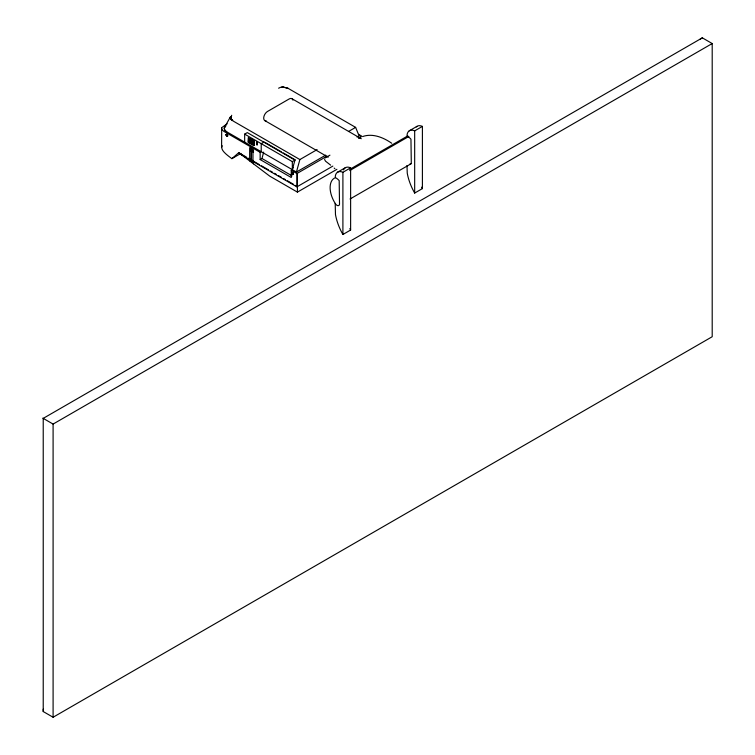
<?xml version="1.0" encoding="UTF-8"?>
<svg xmlns="http://www.w3.org/2000/svg" width="755" height="755" viewBox="0 0 755 755"><rect width="100%" height="100%" fill="white"/><g stroke="black" fill="none" stroke-linecap="round" stroke-linejoin="round"><path stroke-width="1.13" d="M254.029 145.479A1.567 0.906 60 0 1 253.52 145.309L248.82 142.714A1.567 0.906 60 0 1 248.31 142.299L248.48 138.118M254.086 141.355L253.925 145.536L254.095 141.411A1.453 0.925 65.6 0 0 253.774 140.779M253.538 143.648L250.811 142.317L250.132 139.883M250.188 140.251L250.065 139.194M251.415 142.346L251.481 141.251L253.35 140.128M253.567 142.148L253.038 141.883L253.095 140.949L253.567 142.148L253.567 140.977L253 141.223L253.218 141.997L253.567 140.977M254.086 142.015L253.916 143.412L252.548 144.243M253.51 143.554L253.623 142.289M250.282 140.288L250.396 139.382M251.736 142.525L251.5 141.194L251.33 142.327L251.906 142.601L253.699 141.562M230.275 117.676L231.087 116.714L230.52 116.676L224.622 127.227M240.977 153.407L231.87 158.663C228.963 156.361 219.327 150.103 222.272 145.743M221.602 147.376L221.696 127.689L227.17 123.782M221.602 128.161L221.961 129.615L223.839 131.351L260.154 152.321L260.154 159.56L261.985 158.503L263.655 152.114M252.519 140.609L252.538 142.233L252.916 140.845L249.773 138.986A1.444 0.84 60 0 0 248.735 139.581L248.801 141.006M226.651 131.757A7.984 4.615 0 0 1 225.858 125.764L224.103 128.105L224.896 130.313A9.041 5.219 0 0 0 226.651 131.757L296.441 172.046L299.886 159.56L317.109 149.613M230.69 118.573L231.7 115.279M293.11 167.308L292.317 169.658L291.26 170.271L291.26 177.51L260.154 159.56M43.224 709.181L43.224 711.55L53.095 717.25L712.201 336.721L712.201 43.545L702.329 37.844L700.272 39.024M256.709 141.902C257.719 142.506 256.483 142.846 257.134 142.289L256.709 141.902L257.37 143.101L256.521 142.61L256.521 141.629L257.37 142.119M231.87 158.663L238.335 153.029L249.66 159.569L250.16 159.277L250.16 161.315M244.658 134.116L247.291 132.597L294.95 160.107L292.317 169.658L292.317 161.627L244.658 134.116L244.658 142.148M248.31 142.299L248.48 137.655L248.48 142.195M257.068 142.11L257.153 142.893L257.153 142.166M264.212 141.949L261.221 143.677L261.221 151.708L260.154 152.321M253.557 152.255L250.934 150.736L250.934 149.943L251.859 149.405L253.605 150.415M250.934 150.736L251.859 149.405M253.133 160.843L251.472 159.89L250.16 160.645L253.482 162.561M249.66 159.569L249.66 147.64L252.972 149.556L252.972 161.485L253.482 161.192L259.475 164.656M292.317 161.627L295.309 159.9L283.267 152.954M348.536 131.474L355.624 127.378L359.078 135.881L357.049 137.051M296.441 172.046L325.716 155.143M291.26 170.271L296.913 173.537L327.009 156.162M358.644 137.901L361.702 136.126L358.663 134.371M324.952 158.04L329.935 155.162M358.861 138.458L360.852 137.306M252.972 161.485L296.913 186.853L332.851 166.1M246.385 157.097L238.835 152.737L269.733 176.132L297.413 192.119L336.9 169.318M337.438 172.272L345.167 167.808M409.219 130.841L416.939 126.378M342.902 172.3L350.622 167.846L350.622 230.03L342.902 234.494A39.958 23.075 60 0 1 335.475 214.562L335.201 203.397A20.781 12.005 60 0 1 335.475 177.623L335.277 176.359A11.976 6.918 60 0 1 342.902 172.3L342.902 234.494M409.616 164.213A3.539 2.048 60 0 0 411.286 162.58L410.956 139.194A11.212 6.474 60 0 0 408.464 136.957L407.171 136.089L407.049 134.928A11.976 6.918 60 0 1 414.674 130.87L422.404 126.406L422.404 188.599L414.674 193.063A39.958 23.075 60 0 1 407.247 173.131L406.983 165.505M349.754 169.384L407.851 135.843M349.716 170.592L408.832 136.466M350.037 198.999L411.192 163.693M702.329 37.844L43.224 418.374L43.224 711.55M42.799 418.128L53.095 424.074L712.201 43.545M278.586 88.212L280.36 87.41A5.861 3.379 0 0 1 282.87 87.033L287.938 88.241L355.624 127.378M252.887 144.045L250.047 142.412L249.301 139.26A1.453 0.925 65.6 0 1 249.678 138.533M362.627 136.551C372.659 133.022 383.464 137.514 391.722 143.261M281.615 87.108L282.87 87.033M283.087 87.033L287.938 88.241M252.321 144.243L249.848 142.78M249.971 139.477L250.141 140.166M253 141.864L253.17 140.741M250.452 138.59L252.821 139.581M291.826 98.631L361.258 138.722M264.741 120.555L328.217 157.2M232.804 120.838L299.886 159.56M265.213 142.525L281.266 151.793M253.52 140.553L248.82 137.957A2.35 1.359 60 0 0 248.31 137.74M252.585 140.487L249.877 138.92A1.444 0.84 60 0 0 248.839 139.524L248.754 140.845M250.009 140.128L250.537 140.392M251.33 141.685L251.906 141.43L251.906 142.601L251.5 141.194M250.065 142.242L251.943 143.327M252.33 144.139L249.792 142.714M250.018 143.082L253.699 145.205A1.557 0.991 65.6 0 0 254.218 145.375M250.934 149.943L253.557 151.453M261.985 158.503L292.081 175.877M248.272 158.191L250.16 159.277M261.466 165.807L268.459 169.847M270.45 170.998L272.451 172.149M274.452 173.301L276.443 174.452M278.444 175.604L281.436 177.34M283.436 178.491L285.428 179.643M287.428 180.794L293.421 184.258M295.413 185.409L297.413 186.56M330.652 165.166L325.509 161.155L324.575 159.475M335.522 177.67L336.683 178.397A11.212 6.474 60 0 1 339.184 180.624L339.514 204.01A3.539 2.048 60 0 1 337.891 205.653A3.539 2.048 60 0 1 335.201 203.397M334.172 168.072L334.871 168.667M249.763 142.676L248.848 140.741M249.811 142.544L248.839 141.081M256.813 141.968L257.068 142.553M230.52 116.676L231.285 118.12L230.275 117.686M414.674 130.87L414.674 193.063M297.413 173.244L297.413 192.119M296.913 173.537L296.913 186.853M253.482 161.192L253.482 163.826M251.472 148.81L251.472 159.89M251.085 147.933L251.085 160.117M53.095 424.074L53.095 717.25M416.288 126.925A11.976 6.918 60 0 1 422.404 126.406M422.404 188.599A39.958 23.075 60 0 1 421.601 187.164M343.525 169.884A11.976 6.918 60 0 1 350.622 167.846M350.622 230.03A39.958 23.075 60 0 1 349.829 228.595M292.921 100.141A5.436 3.143 -60 0 0 289.193 98.952L267.553 111.447A5.436 3.143 -60 0 0 263.769 117.242A5.436 3.143 -60 0 0 266.137 120.838M252.481 140.543A1.444 0.84 60 0 1 253.52 142.346M249.093 142.544A1.557 0.991 65.6 0 1 248.603 142.129M253.52 140.562A2.35 1.359 60 0 1 254.02 140.921M248.914 142.648A1.567 0.906 60 0 1 248.414 142.242M253.888 145.536A1.614 0.934 60 0 1 253.416 145.366M257.276 143.044L256.577 142.638L257.304 143.054M230.879 116.119L230.879 116.119M226.33 134.72C226.698 137.787 228.548 134.192 226.33 134.72M291.911 172.772C292.289 175.83 294.129 172.244 291.911 172.772M231.993 120.083L230.747 119.186L232.71 120.356L231.162 119.658L231.993 120.083M230.803 118.365L230.322 118.176L230.803 118.365M257.049 143.865L257.049 144.941L257.049 143.865M227.095 134.768L226.406 134.862L227.095 135.957L227.095 134.768M292.676 172.82L291.996 172.914L292.676 174.009L292.676 172.82M226.113 134.824A1.142 0.661 60 0 0 227.331 136.334A1.142 0.661 60 0 0 227.331 134.711A1.142 0.661 60 0 0 226.113 134.824M291.704 172.867A1.142 0.661 60 0 0 292.912 174.377A1.142 0.661 60 0 0 292.912 172.763A1.142 0.661 60 0 0 291.704 172.867M226.226 134.881A0.991 0.576 60 0 0 227.274 136.193A0.991 0.576 60 0 0 227.274 134.796A0.991 0.576 60 0 0 226.226 134.881M291.808 172.933A0.991 0.576 60 0 0 292.864 174.235A0.991 0.576 60 0 0 292.864 172.838A0.991 0.576 60 0 0 291.808 172.933"/></g></svg>
